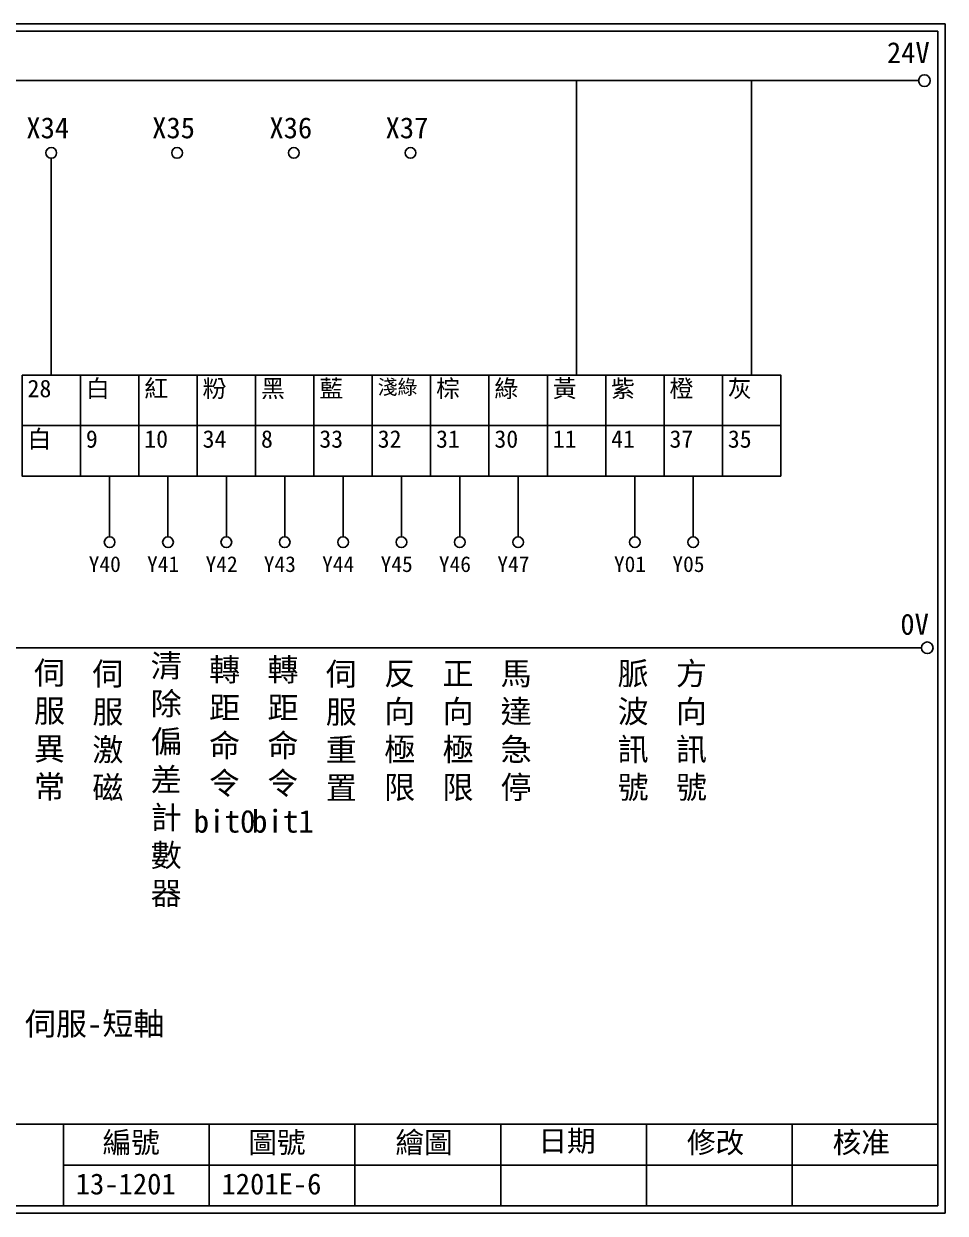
# Model space of a CAD drawing. Extents: x 627 to 914, y 3 to 207.
# Drawn here: x 756.1 to 914.2, y 3 to 207 of the extents above; entities that cross this region are included whole.
import ezdxf

# ---------------------------------------------------------------- set-up
doc = ezdxf.new("R2010")
doc.units = 0
doc.layers.get('0').update_dxf_attribs({"linetype": 'CONTINUOUS'})
doc.layers.add('圖框層', color=7, linetype='CONTINUOUS')
doc.layers.add('標尺寸層', color=3, linetype='CONTINUOUS')
doc.styles.add('CNS', font='romanc.shx', dxfattribs={"bigfont": 'chineset.shx'})
doc.styles.add('STSL', font='KAIU.TTF')

msp = doc.modelspace()

# ---------------------------------------------------------------- linework, layer by layer
for p, q in [((760.86, 146.73), (760.86, 183.91)), ((770.87, 129.4), (770.87, 119)), ((780.88, 129.4), (780.88, 119)), ((790.89, 129.4), (790.89, 119)), ((800.9, 129.4), (800.9, 119)), ((810.91, 129.4), (810.91, 119)), ((820.92, 129.4), (820.92, 119)), ((830.93, 129.4), (830.93, 119)), ((840.94, 129.4), (840.94, 119)), ((860.96, 129.4), (860.96, 119)), ((870.97, 129.4), (870.97, 119))]:
    msp.add_line(p, q)
for points in [[(755.86, 146.73), (765.87, 146.73), (765.87, 138.07), (755.86, 138.07)], [(765.87, 146.73), (775.88, 146.73), (775.88, 138.07), (765.87, 138.07)], [(775.88, 146.73), (785.89, 146.73), (785.89, 138.07), (775.88, 138.07)], [(785.89, 146.73), (795.9, 146.73), (795.9, 138.07), (785.89, 138.07)], [(795.9, 146.73), (805.91, 146.73), (805.91, 138.07), (795.9, 138.07)], [(805.91, 146.73), (815.92, 146.73), (815.92, 138.07), (805.91, 138.07)], [(815.92, 146.73), (825.93, 146.73), (825.93, 138.07), (815.92, 138.07)], [(825.93, 146.73), (835.94, 146.73), (835.94, 138.07), (825.93, 138.07)], [(835.94, 146.73), (845.95, 146.73), (845.95, 138.07), (835.94, 138.07)], [(845.95, 146.73), (855.96, 146.73), (855.96, 138.07), (845.95, 138.07)], [(855.96, 146.73), (865.97, 146.73), (865.97, 138.07), (855.96, 138.07)], [(865.97, 146.73), (875.98, 146.73), (875.98, 138.07), (865.97, 138.07)], [(875.98, 146.73), (885.99, 146.73), (885.99, 138.07), (875.98, 138.07)], [(755.86, 138.07), (765.87, 138.07), (765.87, 129.4), (755.86, 129.4)], [(765.87, 138.07), (775.88, 138.07), (775.88, 129.4), (765.87, 129.4)], [(775.88, 138.07), (785.89, 138.07), (785.89, 129.4), (775.88, 129.4)], [(785.89, 138.07), (795.9, 138.07), (795.9, 129.4), (785.89, 129.4)], [(795.9, 138.07), (805.91, 138.07), (805.91, 129.4), (795.9, 129.4)], [(805.91, 138.07), (815.92, 138.07), (815.92, 129.4), (805.91, 129.4)], [(815.92, 138.07), (825.93, 138.07), (825.93, 129.4), (815.92, 129.4)], [(825.93, 138.07), (835.94, 138.07), (835.94, 129.4), (825.93, 129.4)], [(835.94, 138.07), (845.95, 138.07), (845.95, 129.4), (835.94, 129.4)], [(845.95, 138.07), (855.96, 138.07), (855.96, 129.4), (845.95, 129.4)], [(855.96, 138.07), (865.97, 138.07), (865.97, 129.4), (855.96, 129.4)], [(865.97, 138.07), (875.98, 138.07), (875.98, 129.4), (865.97, 129.4)], [(875.98, 138.07), (885.99, 138.07), (885.99, 129.4), (875.98, 129.4)]]:
    msp.add_lwpolyline(points, close=True)
for centre in [(910.63, 197.22), (911.12, 99.96)]:
    msp.add_circle(centre, 1)
at = {"layer": '圖框層', "color": 7}
for p, q in [((914.2, 206.97), (627.2, 206.97)), ((914.2, 3), (914.2, 206.97)), ((912.95, 205.72), (628.45, 205.72)), ((912.95, 4.25), (912.95, 205.72)), ((628.45, 18.25), (912.95, 18.25)), ((762.95, 4.25), (762.95, 18.25)), ((787.95, 4.25), (787.95, 18.25)), ((812.95, 4.25), (812.95, 18.25)), ((837.95, 4.25), (837.95, 18.25)), ((862.95, 4.25), (862.95, 18.25)), ((887.95, 4.25), (887.95, 18.25)), ((762.95, 11.25), (912.95, 11.25)), ((628.45, 4.25), (912.95, 4.25)), ((627.2, 3), (914.2, 3))]:
    msp.add_line(p, q, dxfattribs=at)
at = {"layer": '標尺寸層', "color": 7}
for p, q in [((632.04, 197.22), (909.63, 197.22)), ((632.25, 99.96), (910.12, 99.96))]:
    msp.add_line(p, q, dxfattribs=at)
at = {"layer": '標尺寸層'}
for p, q in [((850.95, 146.73), (850.95, 197.22)), ((880.98, 146.73), (880.98, 197.22))]:
    msp.add_line(p, q, dxfattribs=at)
at = {"layer": '標尺寸層', "color": 7}
for centre in [(760.86, 184.83), (782.44, 184.83), (802.46, 184.83), (822.48, 184.83), (770.87, 118.08), (780.88, 118.08), (790.89, 118.08), (800.9, 118.08), (810.91, 118.08), (820.92, 118.08), (830.93, 118.08), (840.94, 118.08), (860.96, 118.08), (870.97, 118.08)]:
    msp.add_circle(centre, 0.92, dxfattribs=at)

# ---------------------------------------------------------------- texts
at = {"width": 8.2913, "attachment_point": 1}
for s, insert, char_height in [('28', (756.79, 145.93), 3), ('{\\fPMingLiU|b0|i0|c136|p18;白}', (766.8, 145.93), 3), ('{\\fPMingLiU|b0|i0|c136|p18;紅}', (776.81, 145.93), 3), ('{\\fPMingLiU|b0|i0|c136|p18;粉}', (786.82, 145.93), 3), ('{\\fPMingLiU|b0|i0|c136|p18;黑}', (796.83, 145.93), 3), ('{\\fPMingLiU|b0|i0|c136|p18;藍}', (806.84, 145.93), 3), ('{\\fPMingLiU|b0|i0|c136|p18;淺綠}', (816.85, 145.93), 2.5), ('{\\fPMingLiU|b0|i0|c136|p18;棕}', (826.86, 145.93), 3), ('{\\fPMingLiU|b0|i0|c136|p18;綠}', (836.87, 145.93), 3), ('{\\fPMingLiU|b0|i0|c136|p18;黃}', (846.88, 145.93), 3), ('{\\fPMingLiU|b0|i0|c136|p18;紫}', (856.89, 145.93), 3), ('{\\fPMingLiU|b0|i0|c136|p18;橙}', (866.9, 145.93), 3), ('{\\fPMingLiU|b0|i0|c136|p18;灰}', (876.91, 145.93), 3), ('{\\fPMingLiU|b0|i0|c136|p18;白}', (756.79, 137.27), 3), ('9', (766.8, 137.27), 3), ('10', (776.81, 137.27), 3), ('34', (786.82, 137.27), 3), ('8', (796.83, 137.27), 3), ('33', (806.84, 137.27), 3), ('32', (816.85, 137.27), 3), ('31', (826.86, 137.27), 3), ('30', (836.87, 137.27), 3), ('11', (846.88, 137.27), 3), ('41', (856.89, 137.27), 3), ('37', (866.9, 137.27), 3), ('35', (876.91, 137.27), 3)]:
    msp.add_mtext(s, dxfattribs=dict(at, insert=insert, char_height=char_height))
at = {"layer": '圖框層', "color": 4, "style": 'STSL'}
for s, height, p in [('24V', 3.6, (904.19, 200.22)), ('X34', 3.6, (756.58, 187.33)), ('X35', 3.6, (778.16, 187.33)), ('X36', 3.6, (798.27, 187.33)), ('X37', 3.6, (818.2, 187.33)), ('Y40', 2.7, (767.28, 112.96)), ('Y41', 2.7, (777.29, 112.96)), ('Y42', 2.7, (787.32, 112.96)), ('Y43', 2.7, (797.31, 112.96)), ('Y44', 2.7, (807.32, 112.96)), ('Y45', 2.7, (817.35, 112.96)), ('Y46', 2.7, (827.34, 112.96)), ('Y47', 2.7, (837.37, 112.96)), ('Y01', 2.7, (857.37, 112.96)), ('Y05', 2.7, (867.4, 112.96)), ('0V', 3.6, (906.5, 102.2)), ('編號', 3.6, (769.66, 13.34)), ('圖號', 3.6, (794.66, 13.34)), ('繪圖', 3.6, (819.89, 13.34)), ('日期', 3.6, (844.41, 13.59)), ('修改', 3.6, (869.89, 13.34)), ('核准', 3.6, (894.89, 13.34)), ('13-1201', 3.6, (765.06, 6.22)), ('1201E-6', 3.6, (790.06, 6.22))]:
    msp.add_text(s, height=height, dxfattribs=at).set_placement(p)
at = {"layer": '標尺寸層', "color": 7, "char_height": 3.9, "attachment_point": 5, "style": 'CNS'}
for s, insert, width in [('{\\fDFKai-SB|b0|i0|c136|p65;伺服異常}', (760.56, 85.68), 8.6627), ('{\\fDFKai-SB|b0|i0|c136|p65;伺服\\P激磁}', (770.57, 85.58), 8.6627), ('{\\fDFKai-SB|b0|i0|c136|p65;清除偏差計數器}', (780.58, 77.17), 8.6627), ('{\\fDFKai-SB|b0|i0|c136|p65;轉距命令bit0}', (790.59, 83.18), 8.6627), ('{\\fDFKai-SB|b0|i0|c136|p65;轉距命令bit1}', (800.6, 83.18), 8.6627), ('{\\fDFKai-SB|b0|i0|c136|p65;伺服\\P重置}', (810.61, 85.58), 8.6627), ('{\\fDFKai-SB|b0|i0|c136|p65;脈波訊號}', (860.66, 85.58), 8.6627), ('{\\fDFKai-SB|b0|i0|c136|p65;方向訊號}', (870.67, 85.58), 8.6627), ('{\\fDFKai-SB|b0|i0|c136|p65;反向極限}', (820.62, 85.58), 8.6627), ('{\\fDFKai-SB|b0|i0|c136|p65;正向極限}', (830.63, 85.58), 8.6627), ('{\\fDFKai-SB|b0|i0|c136|p65;馬達急停}', (840.6, 85.58), 8.6627), ('{\\fDFKai-SB|b0|i0|c136|p65;伺服-短軸}', (768.3, 35.27), 27.7582)]:
    msp.add_mtext(s, dxfattribs=dict(at, insert=insert, width=width))

doc.saveas('drawing.dxf')
